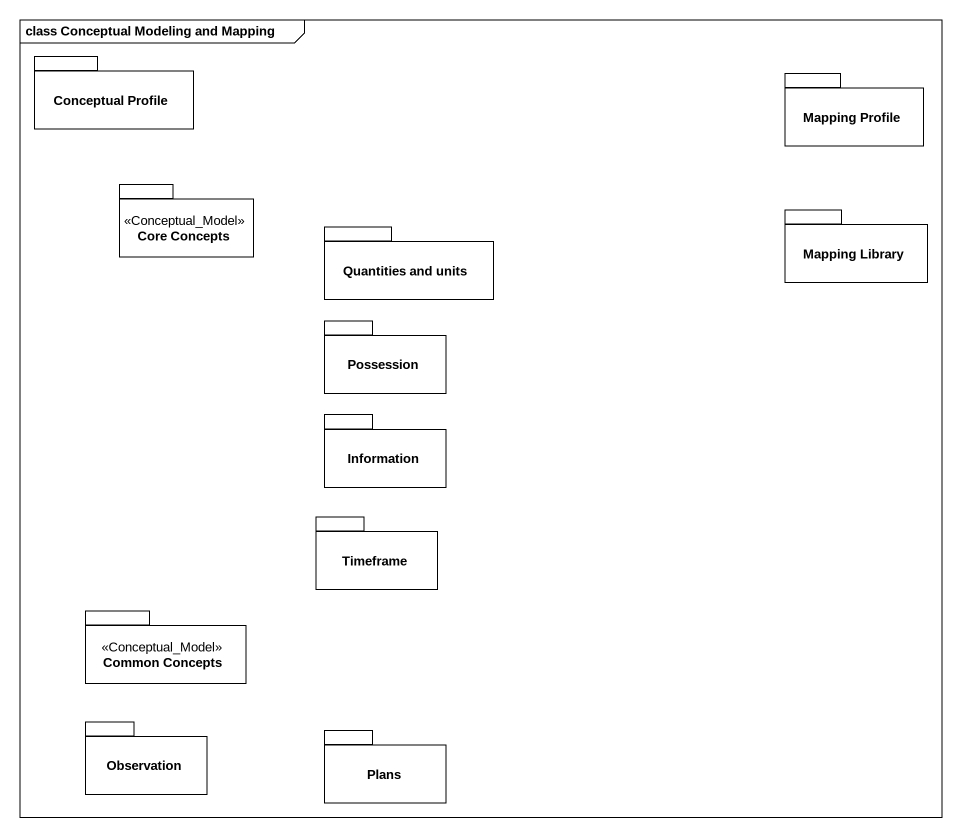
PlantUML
@startuml
mainframe class Conceptual Modeling and Mapping
package "Conceptual Profile" as Conceptual_Profile {
}
package "Mapping Profile" as Mapping_Profile {
}
package "Core Concepts" as Core_Concepts <<Conceptual_Model>> {
}
package "Quantities and units" as Quantities_and_units {
}
package "Mapping Library" as Mapping_Library {
}
package Possession {
}
package Information {
}
package Timeframe {
}
package "Common Concepts" as Common_Concepts <<Conceptual_Model>> {
}
package Observation {
}
package Plans {
}
@enduml
